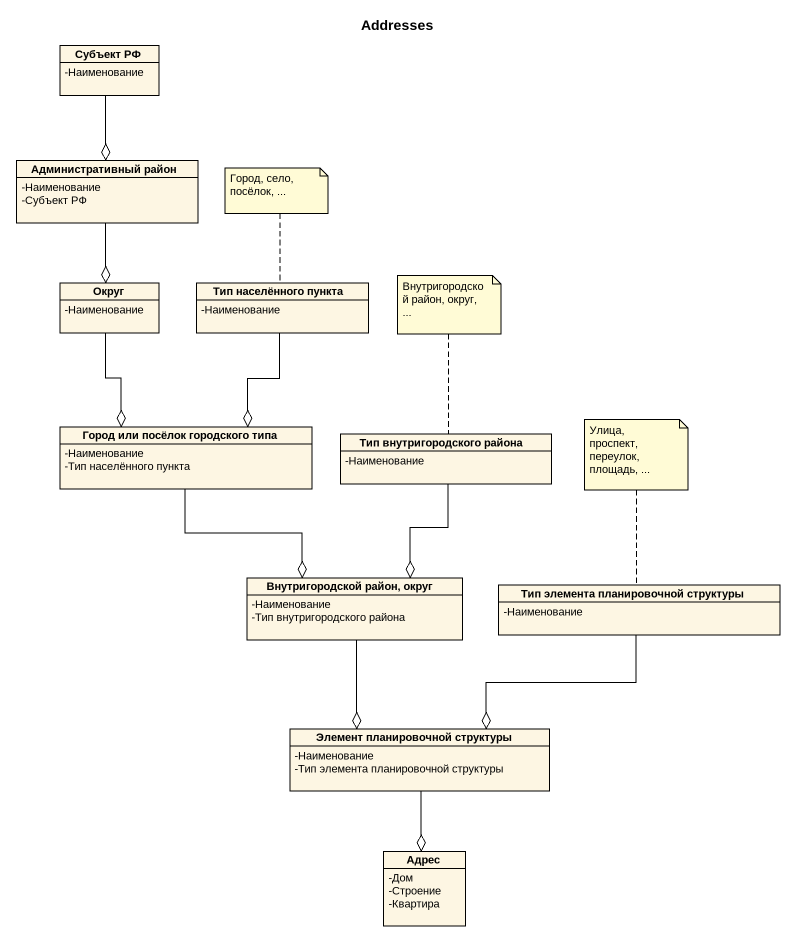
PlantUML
@startuml
title Addresses
hide circle
hide empty members
skinparam classAttributeIconSize 0
class "Субъект РФ" as Субъект_РФ {
  -Наименование
}
class "Административный район" as Административный_район {
  -Наименование
  -Субъект РФ
}
class Округ {
  -Наименование
}
class "Тип населённого пункта" as Тип_населённого_пункта {
  -Наименование
}
class "Город или посёлок городского типа" as Город_или_посёлок {
  -Наименование
  -Тип населённого пункта
}
class "Тип внутригородского района" as Тип_внутригородского_района {
  -Наименование
}
class "Внутригородской район, округ" as Внутригородской_район_округ {
  -Наименование
  -Тип внутригородского района
}
class "Тип элемента планировочной структуры" as Тип_элемента_планировочной {
  -Наименование
}
class "Элемент планировочной структуры" as Элемент_планировочной {
  -Наименование
  -Тип элемента планировочной структуры
}
class Адрес {
  -Дом
  -Строение
  -Квартира
}
Административный_район o-up- Субъект_РФ
Округ o-up- Административный_район
Город_или_посёлок o-up- Округ
Город_или_посёлок o-up- Тип_населённого_пункта
Внутригородской_район_округ o-up- Город_или_посёлок
Внутригородской_район_округ o-up- Тип_внутригородского_района
Элемент_планировочной o-up- Внутригородской_район_округ
Элемент_планировочной o-up- Тип_элемента_планировочной
Адрес o-up- Элемент_планировочной
note top of Тип_населённого_пункта : Город, село, посёлок, ...
note top of Тип_внутригородского_района : Внутригородской район, округ, ...
note top of Тип_элемента_планировочной : Улица, проспект, переулок, площадь, ...
@enduml
